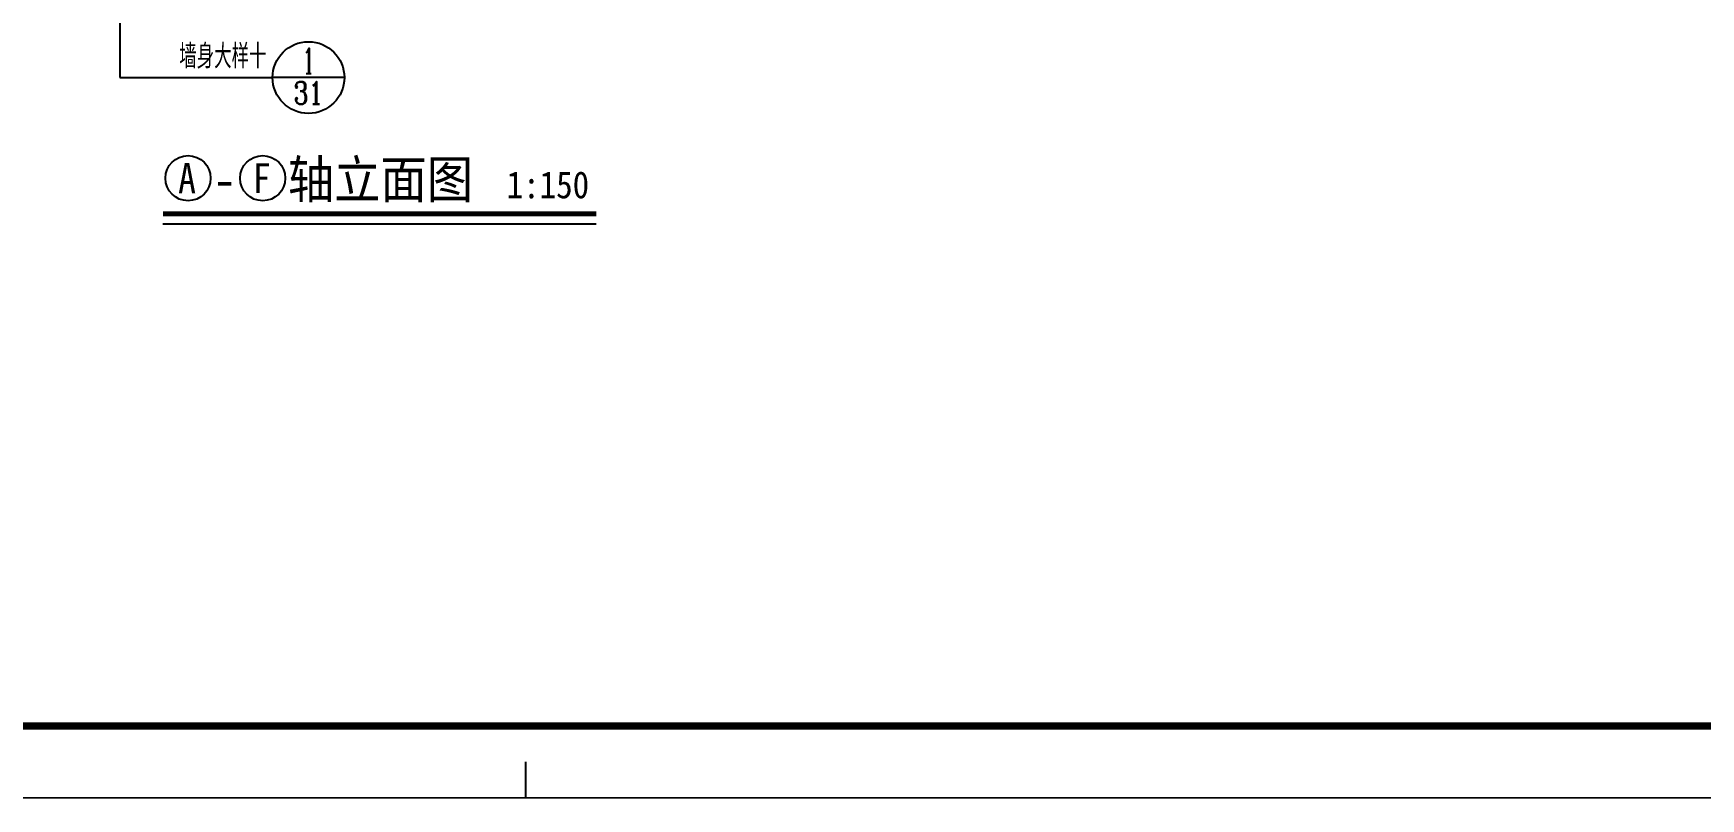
# Model space of a CAD drawing. Extents: x 1738711 to 2346805, y 1189731 to 2516152.
# Drawn here: x 2191821 to 2226666, y 1750890 to 1766889 of the extents above; entities that cross this region are included whole.
import ezdxf
from ezdxf.enums import TextEntityAlignment as Align

# ---------------------------------------------------------------- set-up
doc = ezdxf.new("R2010")
doc.units = 0
doc.header["$LTSCALE"] = 1000
doc.header["$MEASUREMENT"] = 0
for name, color, linetype in [('DIM_IDEN', 3, 'Continuous'), ('DIM_SYMB', 3, 'Continuous'), ('PUB_TEXT', 7, 'Continuous'), ('TK', 4, 'Continuous')]:
    doc.layers.add(name, color=color, linetype=linetype)
doc.styles.add('_TCH_DIM', font='SIMPLEX', dxfattribs={"bigfont": 'GBCBIG'})
doc.styles.add('_TCH_LABEL', font='COMPLEX', dxfattribs={"bigfont": 'GBCBIG'})
doc.styles.add('宋体', font='SIMSUN.TTF', dxfattribs={"width": 0.75})
doc.styles.add('黑体', font='simhei_0.ttf', dxfattribs={"width": 0.9})

# ---------------------------------------------------------------- blocks, each defined once
blk = doc.blocks.new('hjashrtahreahe')
blk.add_line((42800, 0), (42800, 500))
at = {"const_width": 25}
blk.add_lwpolyline([(42800, 500), (42800, 0)], dxfattribs=at)
at = {"layer": 'TK', "color": 7, "const_width": 25}
blk.add_lwpolyline([(0, 59400), (84100, 59400), (84100, 0), (0, 0)], close=True, dxfattribs=at)
at = {"layer": 'TK', "color": 3, "const_width": 100}
blk.add_lwpolyline([(2500, 1000), (2500, 58400), (83100, 58400), (83100, 1000)], close=True, dxfattribs=at)
at = {"layer": 'TK', "style": '宋体', "width": 0.75}
for tag, height, p in [('项目负责人', 350, (6003, 57089)), ('专业负责人', 350, (6003, 56224)), ('设计人', 350, (6003, 55419)), ('版号1', 250, (77304, 22193)), ('时间1', 250, (82405, 22193)), ('版号2', 250, (77304, 21593)), ('时间2', 250, (82405, 21593)), ('版号3', 250, (77304, 20993)), ('时间3', 250, (82405, 20993)), ('建筑会签', 0.0001, (78978, 2403)), ('电气会签', 0.0001, (82128, 2403)), ('结构会签', 0.0001, (78978, 1803)), ('暖通会签', 0.0001, (82128, 1803)), ('给排水会签', 0.0001, (78978, 1250)), ('智能化会签', 0.0001, (82128, 1250))]:
    blk.add_attdef(tag, text='', height=height, dxfattribs=at).set_placement(p, align=Align.CENTER)
for tag, p in [('合作设计单位', (80816, 48986)), ('版号说明1', (79854, 22318)), ('版号说明2', (79854, 21718)), ('版号说明3', (79854, 21118)), ('浙江绿储科技有限公司', (80545, 16036)), ('百兆瓦级集中式熔盐储能关键', (80545, 14953)), ('设备研发及制造基地项目', (80545, 14603)), ('1#研发楼', (80545, 13636)), ('图名', (80545, 12436)), ('工程编号', (78978, 11461)), ('子项编号', (82128, 11461)), ('建筑', (78978, 10711)), ('图号', (82128, 10711)), ('施工图', (78978, 9961)), ('2023.03', (82128, 9961)), ('审定', (79353, 8461)), ('审核', (79353, 7711)), ('工程负责', (79353, 6961)), ('专业负责', (79353, 6211)), ('设计', (79353, 5461)), ('制图', (79353, 4711)), ('校对', (79353, 3961))]:
    blk.add_attdef(tag, text='', height=250, dxfattribs=at).set_placement(p, align=Align.MIDDLE_CENTER)

msp = doc.modelspace()

# ---------------------------------------------------------------- linework, layer by layer
at = {"layer": 'DIM_IDEN'}
for p, q in [((2193631.4, 1776466.7), (2193631.4, 1765964)), ((2193631.4, 1765964), (2196821.1, 1765964)), ((2198321.1, 1765964), (2196821.1, 1765964))]:
    msp.add_line(p, q, dxfattribs=at)
msp.add_circle((2197571.1, 1765964), 750, dxfattribs=at)
at = {"layer": 'DIM_SYMB', "const_width": 105}
msp.add_lwpolyline([(2194528.8, 1763115.6), (2203585.8, 1763115.6)], dxfattribs=at)
at = {"layer": 'DIM_SYMB'}
msp.add_lwpolyline([(2194528.8, 1762905.6), (2203585.8, 1762905.6)], dxfattribs=at)
at = {"layer": 'PUB_TEXT', "color": 7}
for centre in [(2195053.8, 1763860.7), (2196614.2, 1763860.7)]:
    msp.add_circle(centre, 472.5, dxfattribs=at)

# ---------------------------------------------------------------- block references
at = {"xscale": 1.5, "yscale": 1.5, "zscale": 1.5}
msp.add_blockref('hjashrtahreahe', (2137913.5, 1750909.1), dxfattribs=at)

# ---------------------------------------------------------------- texts
at = {"layer": 'PUB_TEXT', "color": 7, "style": '_TCH_DIM'}
msp.add_text('墙身大样十', height=506.38, dxfattribs=at).set_placement((2194870.8, 1766155))
at = {"layer": 'PUB_TEXT', "color": 7, "style": '_TCH_LABEL'}
for s, height, p, p2 in [('1', 535.4, (2197456.4, 1766046.3), (2197685.9, 1766046.3)), ('31', 466.47, (2197260.2, 1765411.2), (2197882.1, 1765411.2))]:
    msp.add_text(s, height=height, dxfattribs=at).set_placement(p, p2, align=Align.FIT)
at = {"layer": 'PUB_TEXT', "color": 7, "style": '黑体', "width": 0.9}
for s, height, p in [('轴立面图', 788.61, (2197139.2, 1763440.7)), ('1:150', 563.29, (2201712.7, 1763440.7)), ('-', 788.6, (2195578.8, 1763440.7))]:
    msp.add_text(s, height=height, dxfattribs=at).set_placement(p)
at = {"layer": 'PUB_TEXT', "color": 7, "style": '黑体'}
for s, height, width, p, p2 in [('A', 632.3, 0.911543, (2194846.6, 1763544.6), (2195219.6, 1763544.6)), ('F', 625.5, 0.944161, (2196401.9, 1763548), (2196784.1, 1763548))]:
    msp.add_text(s, height=height, dxfattribs=dict(at, width=width)).set_placement(p, p2, align=Align.FIT)

doc.saveas('drawing.dxf')
